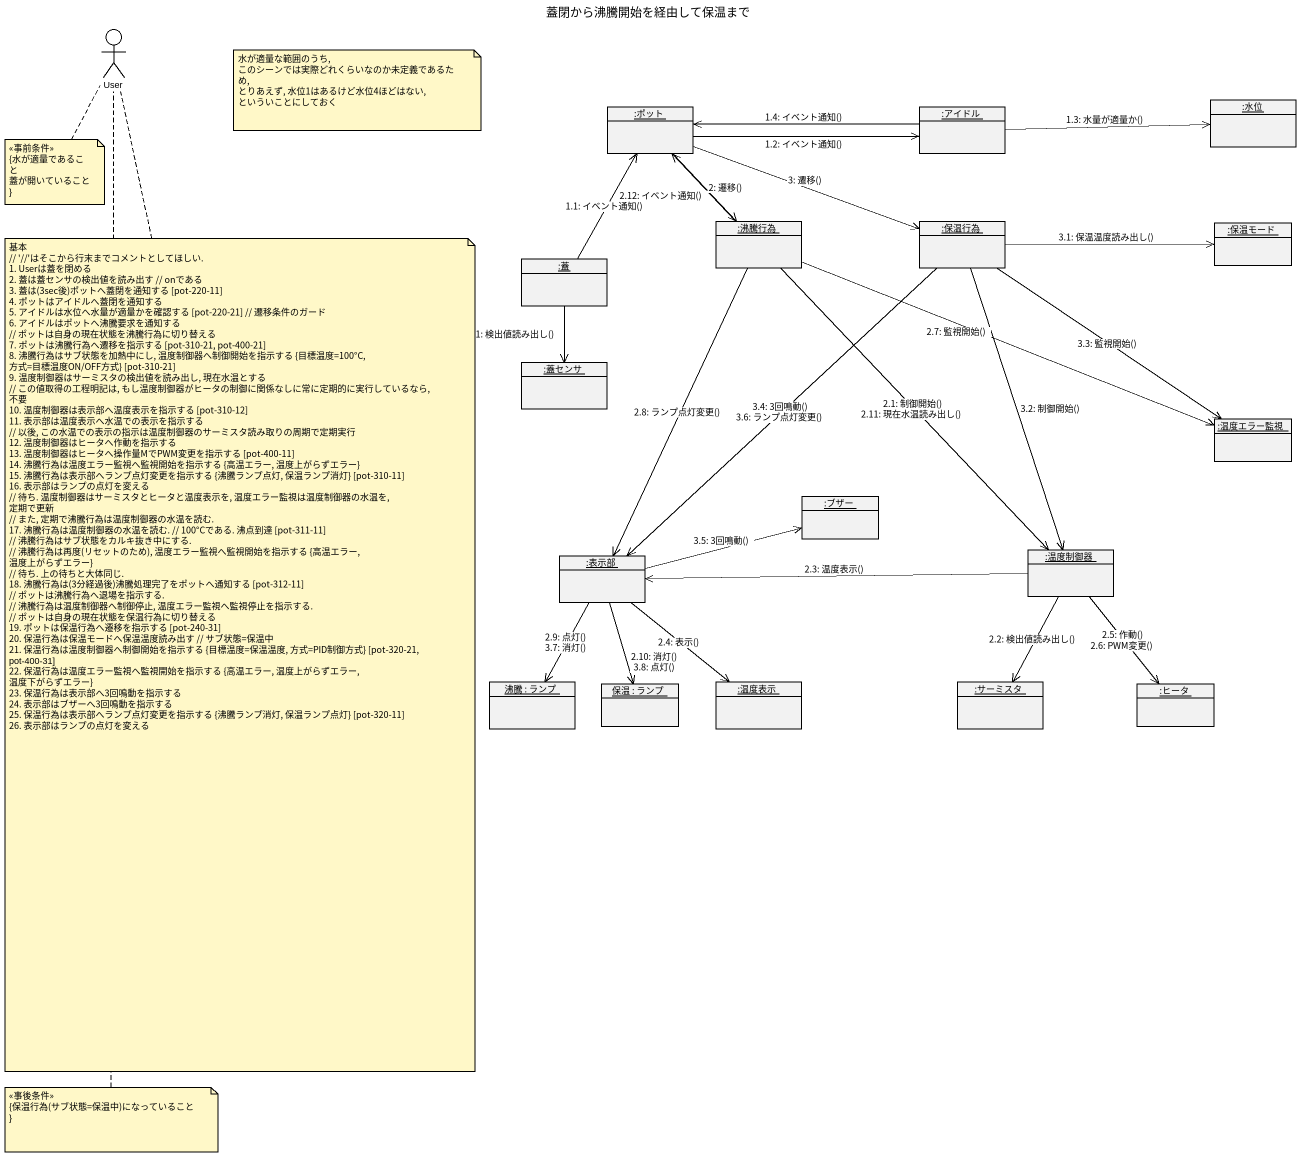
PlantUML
@startuml
title 蓋閉から沸騰開始を経由して保温まで
allowmixing
hide circle
hide empty members
actor User
object ":ポット" as ポット
object ":アイドル" as アイドル
object ":水位" as 水位
object ":沸騰行為" as 沸騰行為
object ":保温行為" as 保温行為
object ":保温モード" as 保温モード
object ":蓋" as 蓋
object ":蓋センサ" as 蓋センサ
object ":温度エラー監視" as 温度エラー監視
object ":ブザー" as ブザー
object ":表示部" as 表示部
object ":温度制御器" as 温度制御器
object "沸騰 : ランプ" as 沸騰
object "保温 : ランプ" as 保温
object ":温度表示" as 温度表示
object ":サーミスタ" as サーミスタ
object ":ヒータ" as ヒータ
蓋 --> 蓋センサ : 1: 検出値読み出し()
蓋 -up-> ポット : 1.1: イベント通知()
ポット -right-> アイドル : 1.2: イベント通知()
アイドル -right-> 水位 : 1.3: 水量が適量か()
アイドル -left-> ポット : 1.4: イベント通知()
ポット --> 沸騰行為 : 2: 遷移()
沸騰行為 --> 温度制御器 : 2.1: 制御開始()\n2.11: 現在水温読み出し()
温度制御器 --> サーミスタ : 2.2: 検出値読み出し()
温度制御器 -left-> 表示部 : 2.3: 温度表示()
表示部 --> 温度表示 : 2.4: 表示()
温度制御器 --> ヒータ : 2.5: 作動()\n2.6: PWM変更()
沸騰行為 -right-> 温度エラー監視 : 2.7: 監視開始()
沸騰行為 --> 表示部 : 2.8: ランプ点灯変更()
表示部 --> 沸騰 : 2.9: 点灯()\n3.7: 消灯()
表示部 --> 保温 : 2.10: 消灯()\n3.8: 点灯()
沸騰行為 -up-> ポット : 2.12: イベント通知()
ポット -right-> 保温行為 : 3: 遷移()
保温行為 -right-> 保温モード : 3.1: 保温温度読み出し()
保温行為 --> 温度制御器 : 3.2: 制御開始()
保温行為 --> 温度エラー監視 : 3.3: 監視開始()
保温行為 --> 表示部 : 3.4: 3回鳴動()\n3.6: ランプ点灯変更()
表示部 -right-> ブザー : 3.5: 3回鳴動()
note as N1
  水が適量な範囲のうち,
  このシーンでは実際どれくらいなのか未定義であるため,
  とりあえず, 水位1はあるけど水位4ほどはない,
  といういことにしておく
end note
note bottom of User
  <<事前条件>>
  {水が適量であること
  蓋が開いていること}
end note
note bottom of User
  基本
  ~// '~//'はそこから行末までコメントとしてほしい.
  1. Userは蓋を閉める
  2. 蓋は蓋センサの検出値を読み出す // onである
  3. 蓋は(3sec後)ポットへ蓋閉を通知する [pot-220-11]
  4. ポットはアイドルへ蓋閉を通知する
  5. アイドルは水位へ水量が適量かを確認する [pot-220-21] // 遷移条件のガード
  6. アイドルはポットへ沸騰要求を通知する
  // ポットは自身の現在状態を沸騰行為に切り替える
  7. ポットは沸騰行為へ遷移を指示する [pot-310-21, pot-400-21]
  8. 沸騰行為はサブ状態を加熱中にし, 温度制御器へ制御開始を指示する {目標温度=100°C, 方式=目標温度ON/OFF方式} [pot-310-21]
  9. 温度制御器はサーミスタの検出値を読み出し, 現在水温とする
  // この値取得の工程明記は, もし温度制御器がヒータの制御に関係なしに常に定期的に実行しているなら, 不要
  10. 温度制御器は表示部へ温度表示を指示する [pot-310-12]
  11. 表示部は温度表示へ水温での表示を指示する
  // 以後, この水温での表示の指示は温度制御器のサーミスタ読み取りの周期で定期実行
  12. 温度制御器はヒータへ作動を指示する
  13. 温度制御器はヒータへ操作量MでPWM変更を指示する [pot-400-11]
  14. 沸騰行為は温度エラー監視へ監視開始を指示する {高温エラー, 温度上がらずエラー}
  15. 沸騰行為は表示部へランプ点灯変更を指示する {沸騰ランプ点灯, 保温ランプ消灯} [pot-310-11]
  16. 表示部はランプの点灯を変える
  // 待ち. 温度制御器はサーミスタとヒータと温度表示を, 温度エラー監視は温度制御器の水温を, 定期で更新
  // また, 定期で沸騰行為は温度制御器の水温を読む.
  17. 沸騰行為は温度制御器の水温を読む. // 100°Cである. 沸点到達 [pot-311-11]
  // 沸騰行為はサブ状態をカルキ抜き中にする.
  // 沸騰行為は再度(リセットのため), 温度エラー監視へ監視開始を指示する {高温エラー, 温度上がらずエラー}
  // 待ち. 上の待ちと大体同じ.
  18. 沸騰行為は(3分経過後)沸騰処理完了をポットへ通知する [pot-312-11]
  // ポットは沸騰行為へ退場を指示する.
  // 沸騰行為は温度制御器へ制御停止, 温度エラー監視へ監視停止を指示する.
  // ポットは自身の現在状態を保温行為に切り替える
  19. ポットは保温行為へ遷移を指示する [pot-240-31]
  20. 保温行為は保温モードへ保温温度読み出す // サブ状態=保温中
  21. 保温行為は温度制御器へ制御開始を指示する {目標温度=保温温度, 方式=PID制御方式} [pot-320-21, pot-400-31]
  22. 保温行為は温度エラー監視へ監視開始を指示する {高温エラー, 温度上がらずエラー, 温度下がらずエラー}
  23. 保温行為は表示部へ3回鳴動を指示する
  24. 表示部はブザーへ3回鳴動を指示する
  25. 保温行為は表示部へランプ点灯変更を指示する {沸騰ランプ消灯, 保温ランプ点灯} [pot-320-11]
  26. 表示部はランプの点灯を変える
end note
note bottom of User
  <<事後条件>>
  {保温行為(サブ状態=保温中)になっていること}
end note
@enduml
